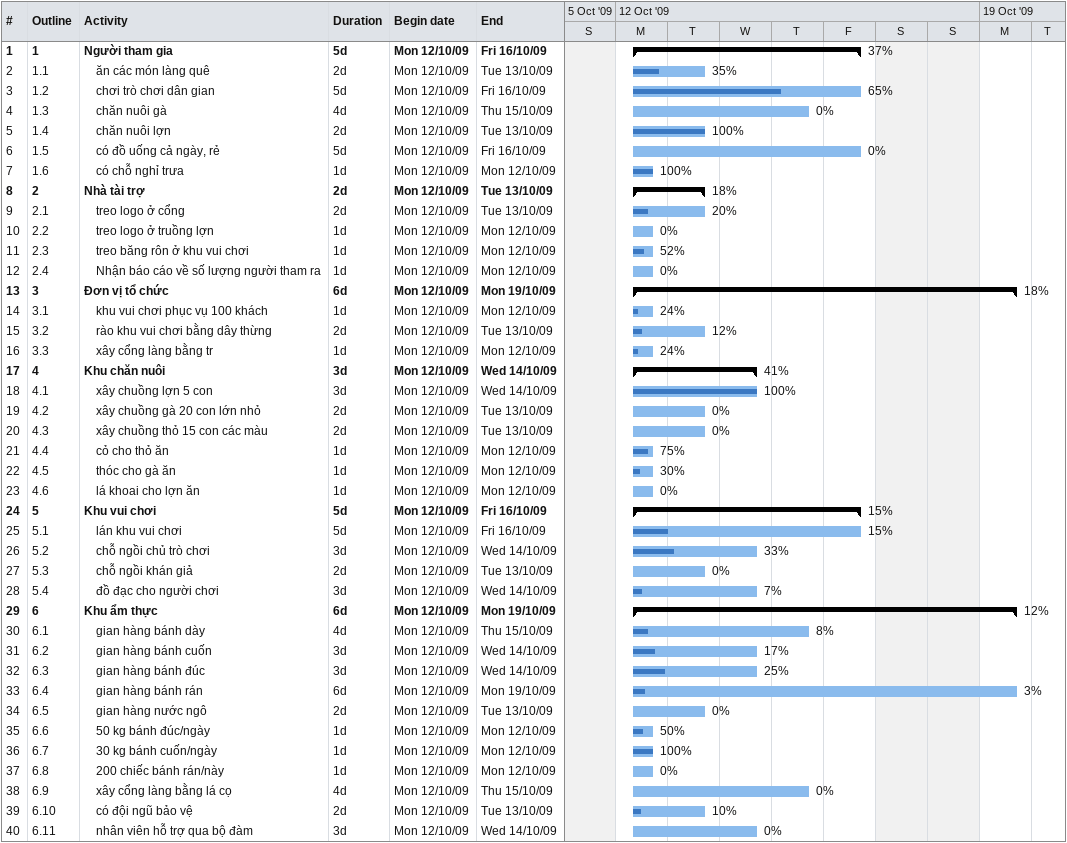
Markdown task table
| ID | WBS | Task | Duration | Start | Finish | % complete |
|---|---|---|---|---|---|---|
| 1 | 1 | **Người tham gia** | 5d | 2009-10-12 | 2009-10-16 | 37 |
| 2 | 1.1 | ăn các món làng quê | 2d | 2009-10-12 | 2009-10-13 | 35 |
| 3 | 1.2 | chơi trò chơi dân gian | 5d | 2009-10-12 | 2009-10-16 | 65 |
| 4 | 1.3 | chăn nuôi gà | 4d | 2009-10-12 | 2009-10-15 | 0 |
| 5 | 1.4 | chăn nuôi lợn | 2d | 2009-10-12 | 2009-10-13 | 100 |
| 6 | 1.5 | có đồ uống cả ngày, rẻ | 5d | 2009-10-12 | 2009-10-16 | 0 |
| 7 | 1.6 | có chỗ nghỉ trưa | 1d | 2009-10-12 | 2009-10-12 | 100 |
| 8 | 2 | **Nhà tài trợ** | 2d | 2009-10-12 | 2009-10-13 | 18 |
| 9 | 2.1 | treo logo ở cổng | 2d | 2009-10-12 | 2009-10-13 | 20 |
| 10 | 2.2 | treo logo ở truồng lợn | 1d | 2009-10-12 | 2009-10-12 | 0 |
| 11 | 2.3 | treo băng rôn ở khu vui chơi | 1d | 2009-10-12 | 2009-10-12 | 52 |
| 12 | 2.4 | Nhận báo cáo về số lượng người tham ra | 1d | 2009-10-12 | 2009-10-12 | 0 |
| 13 | 3 | **Đơn vị tổ chức** | 6d | 2009-10-12 | 2009-10-19 | 18 |
| 14 | 3.1 | khu vui chơi phục vụ 100 khách | 1d | 2009-10-12 | 2009-10-12 | 24 |
| 15 | 3.2 | rào khu vui chơi bằng dây thừng | 2d | 2009-10-12 | 2009-10-13 | 12 |
| 16 | 3.3 | xây cổng làng bằng tr | 1d | 2009-10-12 | 2009-10-12 | 24 |
| 17 | 4 | **Khu chăn nuôi** | 3d | 2009-10-12 | 2009-10-14 | 41 |
| 18 | 4.1 | xây chuồng lợn 5 con | 3d | 2009-10-12 | 2009-10-14 | 100 |
| 19 | 4.2 | xây chuồng gà 20 con lớn nhỏ | 2d | 2009-10-12 | 2009-10-13 | 0 |
| 20 | 4.3 | xây chuồng thỏ 15 con các màu | 2d | 2009-10-12 | 2009-10-13 | 0 |
| 21 | 4.4 | cỏ cho thỏ ăn | 1d | 2009-10-12 | 2009-10-12 | 75 |
| 22 | 4.5 | thóc cho gà ăn | 1d | 2009-10-12 | 2009-10-12 | 30 |
| 23 | 4.6 | lá khoai cho lợn ăn | 1d | 2009-10-12 | 2009-10-12 | 0 |
| 24 | 5 | **Khu vui chơi** | 5d | 2009-10-12 | 2009-10-16 | 15 |
| 25 | 5.1 | lán khu vui chơi | 5d | 2009-10-12 | 2009-10-16 | 15 |
| 26 | 5.2 | chỗ ngồi chủ trò chơi | 3d | 2009-10-12 | 2009-10-14 | 33 |
| 27 | 5.3 | chỗ ngồi khán giả | 2d | 2009-10-12 | 2009-10-13 | 0 |
| 28 | 5.4 | đồ đạc cho người chơi | 3d | 2009-10-12 | 2009-10-14 | 7 |
| 29 | 6 | **Khu ẩm thực** | 6d | 2009-10-12 | 2009-10-19 | 12 |
| 30 | 6.1 | gian hàng bánh dày | 4d | 2009-10-12 | 2009-10-15 | 8 |
| 31 | 6.2 | gian hàng bánh cuốn | 3d | 2009-10-12 | 2009-10-14 | 17 |
| 32 | 6.3 | gian hàng bánh đúc | 3d | 2009-10-12 | 2009-10-14 | 25 |
| 33 | 6.4 | gian hàng bánh rán | 6d | 2009-10-12 | 2009-10-19 | 3 |
| 34 | 6.5 | gian hàng nước ngô | 2d | 2009-10-12 | 2009-10-13 | 0 |
| 35 | 6.6 | 50 kg bánh đúc/ngày | 1d | 2009-10-12 | 2009-10-12 | 50 |
| 36 | 6.7 | 30 kg bánh cuốn/ngày | 1d | 2009-10-12 | 2009-10-12 | 100 |
| 37 | 6.8 | 200 chiếc bánh rán/này | 1d | 2009-10-12 | 2009-10-12 | 0 |
| 38 | 6.9 | xây cổng làng bằng lá cọ | 4d | 2009-10-12 | 2009-10-15 | 0 |
| 39 | 6.10 | có đội ngũ bảo vệ | 2d | 2009-10-12 | 2009-10-13 | 10 |
| 40 | 6.11 | nhân viên hỗ trợ qua bộ đàm | 3d | 2009-10-12 | 2009-10-14 | 0 |
